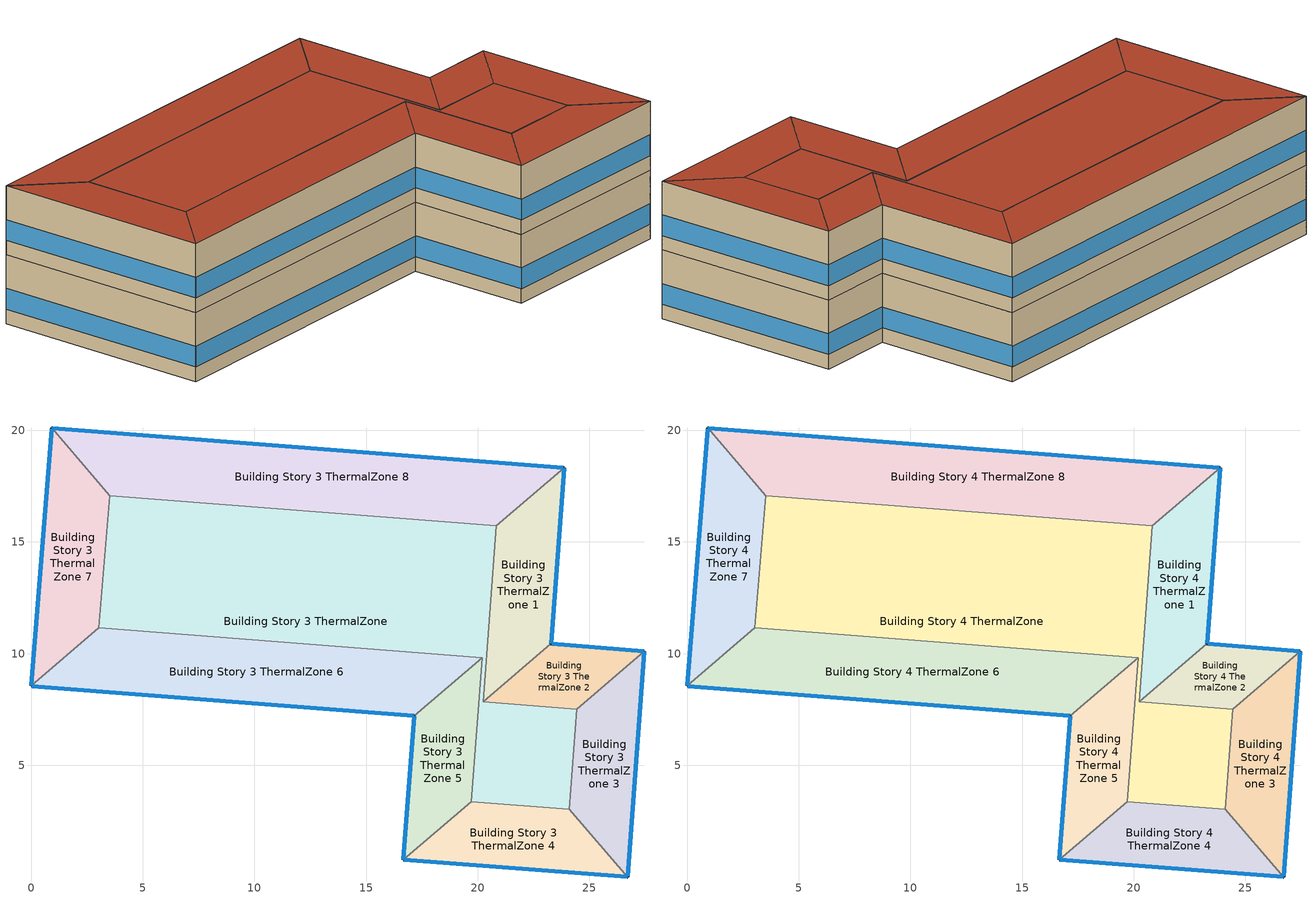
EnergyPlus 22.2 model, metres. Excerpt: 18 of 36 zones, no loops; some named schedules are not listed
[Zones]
Building Story 3 ThermalZone
 floor adiabatic (Typical Interior Floor): 20.83,15.72 20.24,7.84 24.43,7.5 24.1,3.03 19.7,3.38 20.2,9.82 3.04,11.15 3.52,17.06 z7.2
 wall adiabatic (Typical Interior Wall): 20.24,7.84 20.83,15.72 3.52,17.06 3.04,11.15 20.2,9.82 19.7,3.38 24.1,3.03 24.43,7.5 20.24,7.84 z7.2:10.8
 ceiling adiabatic (Typical Interior Ceiling): 3.52,17.06 3.04,11.15 20.2,9.82 19.7,3.38 24.1,3.03 24.43,7.5 20.24,7.84 20.83,15.72 z10.8
Building Story 3 ThermalZone 1
 floor adiabatic (Typical Interior Floor): 23.86,18.32 23.28,10.44 20.24,7.84 20.83,15.72 z7.2
 wall outside (Typical Insulated Steel Framed Exterior Wall R-12.99): 23.28,10.44 23.86,18.32 z7.2:10.8
 wall adiabatic (Typical Interior Wall): 23.86,18.32 20.83,15.72 20.24,7.84 23.28,10.44 z7.2:10.8
 window (U 0.55 SHGC 0.25): 23.28,10.47 23.86,18.3 z7.96:9.05
 ceiling adiabatic (Typical Interior Ceiling): 20.83,15.72 20.24,7.84 23.28,10.44 23.86,18.32 z10.8
Building Story 3 ThermalZone 2
 floor adiabatic (Typical Interior Floor): 23.28,10.44 27.46,10.11 24.43,7.5 20.24,7.84 z7.2
 wall outside (Typical Insulated Steel Framed Exterior Wall R-12.99): 27.46,10.11 23.28,10.44 z7.2:10.8
 wall adiabatic (Typical Interior Wall): 23.28,10.44 20.24,7.84 24.43,7.5 27.46,10.11 z7.2:10.8
 window (U 0.55 SHGC 0.25): 27.44,10.11 23.3,10.44 z7.96:9.06
 ceiling adiabatic (Typical Interior Ceiling): 20.24,7.84 24.43,7.5 27.46,10.11 23.28,10.44 z10.8
Building Story 3 ThermalZone 3
 floor adiabatic (Typical Interior Floor): 27.46,10.11 26.71,0 24.1,3.03 24.43,7.5 z7.2
 wall outside (Typical Insulated Steel Framed Exterior Wall R-12.99): 26.71,0 27.46,10.11 z7.2:10.8
 wall adiabatic (Typical Interior Wall): 27.46,10.11 24.43,7.5 24.1,3.03 26.71,0 z7.2:10.8
 window (U 0.55 SHGC 0.25): 26.71,0.03 27.46,10.08 z7.96:9.05
 ceiling adiabatic (Typical Interior Ceiling): 24.43,7.5 24.1,3.03 26.71,0 27.46,10.11 z10.8
Building Story 3 ThermalZone 4
 floor adiabatic (Typical Interior Floor): 26.71,0 16.66,0.78 19.7,3.38 24.1,3.03 z7.2
 wall outside (Typical Insulated Steel Framed Exterior Wall R-12.99): 16.66,0.78 26.71,0 z7.2:10.8
 wall adiabatic (Typical Interior Wall): 26.71,0 24.1,3.03 19.7,3.38 16.66,0.78 z7.2:10.8
 window (U 0.55 SHGC 0.25): 16.69,0.78 26.69,0 z7.96:9.05
 ceiling adiabatic (Typical Interior Ceiling): 24.1,3.03 19.7,3.38 16.66,0.78 26.71,0 z10.8
Building Story 3 ThermalZone 5
 floor adiabatic (Typical Interior Floor): 16.66,0.78 17.17,7.22 20.2,9.82 19.7,3.38 z7.2
 wall outside (Typical Insulated Steel Framed Exterior Wall R-12.99): 17.17,7.22 16.66,0.78 z7.2:10.8
 wall adiabatic (Typical Interior Wall): 16.66,0.78 19.7,3.38 20.2,9.82 17.17,7.22 z7.2:10.8
 window (U 0.55 SHGC 0.25): 17.16,7.19 16.66,0.8 z7.96:9.05
 ceiling adiabatic (Typical Interior Ceiling): 19.7,3.38 20.2,9.82 17.17,7.22 16.66,0.78 z10.8
Building Story 3 ThermalZone 6
 floor adiabatic (Typical Interior Ceiling): 17.17,7.22 0,8.55 3.04,11.15 20.2,9.82 z7.2
 wall outside (Typical Insulated Steel Framed Exterior Wall R-12.99): 0,8.55 17.17,7.22 z7.2:10.8
 wall adiabatic (Typical Interior Wall): 17.17,7.22 20.2,9.82 3.04,11.15 0,8.55 z7.2:10.8
 window (U 0.55 SHGC 0.25): 0.03,8.55 17.14,7.22 z7.96:9.05
 ceiling adiabatic (Typical Interior Ceiling): 20.2,9.82 3.04,11.15 0,8.55 17.17,7.22 z10.8
Building Story 3 ThermalZone 7
 floor adiabatic (Typical Interior Ceiling): 0,8.55 0.92,20.1 3.52,17.06 3.04,11.15 z7.2
 wall outside (Typical Insulated Steel Framed Exterior Wall R-12.99): 0.92,20.1 0,8.55 z7.2:10.8
 wall adiabatic (Typical Interior Wall): 0,8.55 3.04,11.15 3.52,17.06 0.92,20.1 z7.2:10.8
 window (U 0.55 SHGC 0.25): 0.92,20.08 0,8.58 z7.96:9.05
 ceiling adiabatic (Typical Interior Ceiling): 3.04,11.15 3.52,17.06 0.92,20.1 0,8.55 z10.8
Building Story 3 ThermalZone 8
 floor adiabatic (Typical Interior Ceiling): 0.92,20.1 23.86,18.32 20.83,15.72 3.52,17.06 z7.2
 wall outside (Typical Insulated Steel Framed Exterior Wall R-12.99): 23.86,18.32 0.92,20.1 z7.2:10.8
 wall adiabatic (Typical Interior Wall): 0.92,20.1 3.52,17.06 20.83,15.72 23.86,18.32 z7.2:10.8
 window (U 0.55 SHGC 0.25): 23.84,18.33 0.95,20.1 z7.96:9.04
 ceiling adiabatic (Typical Interior Ceiling): 3.52,17.06 20.83,15.72 23.86,18.32 0.92,20.1 z10.8
Building Story 4 ThermalZone
 floor adiabatic (Typical Interior Ceiling): 20.83,15.72 20.24,7.84 24.43,7.5 24.1,3.03 19.7,3.38 20.2,9.82 3.04,11.15 3.52,17.06 z10.8
 wall adiabatic (Typical Interior Wall): 20.24,7.84 20.83,15.72 3.52,17.06 3.04,11.15 20.2,9.82 19.7,3.38 24.1,3.03 24.43,7.5 20.24,7.84 z10.8:14.4
 roof outside (Typical IEAD Roof - Highly Reflective R-25.64): 3.52,17.06 3.04,11.15 20.2,9.82 19.7,3.38 24.1,3.03 24.43,7.5 20.24,7.84 20.83,15.72 z14.4
Building Story 4 ThermalZone 1
 floor adiabatic (Typical Interior Ceiling): 23.86,18.32 23.28,10.44 20.24,7.84 20.83,15.72 z10.8
 wall outside (Typical Insulated Steel Framed Exterior Wall R-12.99): 23.28,10.44 23.86,18.32 z10.8:14.4
 wall adiabatic (Typical Interior Wall): 23.86,18.32 20.83,15.72 20.24,7.84 23.28,10.44 z10.8:14.4
 window (U 0.55 SHGC 0.25): 23.28,10.47 23.86,18.3 z11.56:12.65
 roof outside (Typical IEAD Roof - Highly Reflective R-25.64): 20.83,15.72 20.24,7.84 23.28,10.44 23.86,18.32 z14.4
Building Story 4 ThermalZone 2
 floor adiabatic (Typical Interior Ceiling): 23.28,10.44 27.46,10.11 24.43,7.5 20.24,7.84 z10.8
 wall outside (Typical Insulated Steel Framed Exterior Wall R-12.99): 27.46,10.11 23.28,10.44 z10.8:14.4
 wall adiabatic (Typical Interior Wall): 23.28,10.44 20.24,7.84 24.43,7.5 27.46,10.11 z10.8:14.4
 window (U 0.55 SHGC 0.25): 27.44,10.11 23.3,10.44 z11.56:12.66
 roof outside (Typical IEAD Roof - Highly Reflective R-25.64): 20.24,7.84 24.43,7.5 27.46,10.11 23.28,10.44 z14.4
Building Story 4 ThermalZone 3
 floor adiabatic (Typical Interior Ceiling): 27.46,10.11 26.71,0 24.1,3.03 24.43,7.5 z10.8
 wall outside (Typical Insulated Steel Framed Exterior Wall R-12.99): 26.71,0 27.46,10.11 z10.8:14.4
 wall adiabatic (Typical Interior Wall): 27.46,10.11 24.43,7.5 24.1,3.03 26.71,0 z10.8:14.4
 window (U 0.55 SHGC 0.25): 26.71,0.03 27.46,10.08 z11.56:12.65
 roof outside (Typical IEAD Roof - Highly Reflective R-25.64): 24.43,7.5 24.1,3.03 26.71,0 27.46,10.11 z14.4
Building Story 4 ThermalZone 4
 floor adiabatic (Typical Interior Ceiling): 26.71,0 16.66,0.78 19.7,3.38 24.1,3.03 z10.8
 wall outside (Typical Insulated Steel Framed Exterior Wall R-12.99): 16.66,0.78 26.71,0 z10.8:14.4
 wall adiabatic (Typical Interior Wall): 26.71,0 24.1,3.03 19.7,3.38 16.66,0.78 z10.8:14.4
 window (U 0.55 SHGC 0.25): 16.69,0.78 26.69,0 z11.56:12.65
 roof outside (Typical IEAD Roof - Highly Reflective R-25.64): 24.1,3.03 19.7,3.38 16.66,0.78 26.71,0 z14.4
Building Story 4 ThermalZone 5
 floor adiabatic (Typical Interior Ceiling): 16.66,0.78 17.17,7.22 20.2,9.82 19.7,3.38 z10.8
 wall outside (Typical Insulated Steel Framed Exterior Wall R-12.99): 17.17,7.22 16.66,0.78 z10.8:14.4
 wall adiabatic (Typical Interior Wall): 16.66,0.78 19.7,3.38 20.2,9.82 17.17,7.22 z10.8:14.4
 window (U 0.55 SHGC 0.25): 17.16,7.19 16.66,0.8 z11.56:12.65
 roof outside (Typical IEAD Roof - Highly Reflective R-25.64): 19.7,3.38 20.2,9.82 17.17,7.22 16.66,0.78 z14.4
Building Story 4 ThermalZone 6
 floor adiabatic (Typical Interior Ceiling): 17.17,7.22 0,8.55 3.04,11.15 20.2,9.82 z10.8
 wall outside (Typical Insulated Steel Framed Exterior Wall R-12.99): 0,8.55 17.17,7.22 z10.8:14.4
 wall adiabatic (Typical Interior Wall): 17.17,7.22 20.2,9.82 3.04,11.15 0,8.55 z10.8:14.4
 window (U 0.55 SHGC 0.25): 0.03,8.55 17.14,7.22 z11.56:12.65
 roof outside (Typical IEAD Roof - Highly Reflective R-25.64): 20.2,9.82 3.04,11.15 0,8.55 17.17,7.22 z14.4
Building Story 4 ThermalZone 7
 floor adiabatic (Typical Interior Ceiling): 0,8.55 0.92,20.1 3.52,17.06 3.04,11.15 z10.8
 wall outside (Typical Insulated Steel Framed Exterior Wall R-12.99): 0.92,20.1 0,8.55 z10.8:14.4
 wall adiabatic (Typical Interior Wall): 0,8.55 3.04,11.15 3.52,17.06 0.92,20.1 z10.8:14.4
 window (U 0.55 SHGC 0.25): 0.92,20.08 0,8.58 z11.56:12.65
 roof outside (Typical IEAD Roof - Highly Reflective R-25.64): 3.04,11.15 3.52,17.06 0.92,20.1 0,8.55 z14.4
Building Story 4 ThermalZone 8
 floor adiabatic (Typical Interior Ceiling): 0.92,20.1 23.86,18.32 20.83,15.72 3.52,17.06 z10.8
 wall outside (Typical Insulated Steel Framed Exterior Wall R-12.99): 23.86,18.32 0.92,20.1 z10.8:14.4
 wall adiabatic (Typical Interior Wall): 0.92,20.1 3.52,17.06 20.83,15.72 23.86,18.32 z10.8:14.4
 window (U 0.55 SHGC 0.25): 23.84,18.33 0.95,20.1 z11.56:12.64
 roof outside (Typical IEAD Roof - Highly Reflective R-25.64): 3.52,17.06 20.83,15.72 23.86,18.32 0.92,20.1 z14.4
[Building]
bld_14: Terrain=City
[Site:Location]
Jack Northrop Fld H_CA_USA: Latitude {deg}=41.3151; Longitude {deg}=-105.58; Time Zone {hr}=-8; Elevation {m}=21
[Site:GroundTemperature:FCfactorMethod]
January Ground Temperature {C}=18.8; February Ground Temperature {C}=14.3; March Ground Temperature {C}=13.6; April Ground Temperature {C}=13.2; May Ground Temperature {C}=13.3; June Ground Temperature {C}=12.6; July Ground Temperature {C}=15.3; August Ground Temperature {C}=15.6; September Ground Temperature {C}=17.7; October Ground Temperature {C}=19.4; November Ground Temperature {C}=19.7; December Ground Temperature {C}=18.5
[Site:WaterMainsTemperature]
Calculation Method=Correlation; Annual Average Outdoor Air Temperature {C}=8.96667; Maximum Difference In Monthly Average Outdoor Air Temperatures {deltaC}=26.2
[SizingPeriod:DesignDay] Day of Month=21; Dry-Bulb Temperature Range Modifier Type=DefaultMultipliers; Humidity Condition Type=Wetbulb; Barometric Pressure {Pa}=98769; Rain Indicator=No; Snow Indicator=No; Daylight Saving Time Indicator=No; Begin Environment Reset Mode=FullResetAtBeginEnvironment
Name | Month | Day Type | Maximum Dry-Bulb Temperature {C} | Daily Dry-Bulb Temperature Range {deltaC} | Wetbulb or DewPoint at Maximum Dry-Bulb {C} | Wind Speed {m/s} | Wind Direction {deg} | Solar Model Indicator | ASHRAE Clear Sky Optical Depth for Beam Irradiance (taub) | ASHRAE Clear Sky Optical Depth for Diffuse Irradiance (taud) | Sky Clearness
Buffalo Niagara Intl Ap Ann Clg .4% Condns DB=>MWB 1 | 7 | SummerDesignDay | 30.3 | 9.3 | 21.8 | 5.7 | 240 | ASHRAETau | 0.462 | 2.001
Buffalo Niagara Intl Ap Ann Clg .4% Condns WB=>MDB 1 | 7 | SummerDesignDay | 27.8 | 9.3 | 23.8 | 5.7 | 240 | ASHRAETau | 0.462 | 2.001
Buffalo Niagara Intl Ap Ann Htg 99.6% Condns DB 1 | 1 | WinterDesignDay | -16.3 | 0 | -16.3 | 5.1 | 270 | ASHRAEClearSky |  |  | 0
[Material]
Name | Roughness | Thickness {m} | Conductivity {W/m-K} | Density {kg/m3} | Specific Heat {J/kg-K} | Thermal Absorptance | Solar Absorptance | Visible Absorptance
100mm Normalweight concrete floor | MediumRough | 0.1016 | 2.31045 | 2322 | 832.557 | 0.9 | 0.7 | 0.7
25mm Stucco | Smooth | 0.0254 | 0.72 | 1856 | 840 | 0.9 | 0.7 | 0.7
5/8 in. Gypsum Board | MediumSmooth | 0.0159 | 0.16 | 800 | 1090 | 0.9 | 0.7 | 0.7
G01 13mm gypsum board | Smooth | 0.0127 | 0.160031 | 800.001 | 1090.73 | 0.9 | 0.7 | 0.5
Metal Roof Surface | Smooth | 0.0008 | 45.28 | 7824 | 500 | 0.9 | 0.7 | 0.7
Roof Membrane - Highly Reflective | VeryRough | 0.0095 | 0.16 | 1121.29 | 1460 | 0.75 | 0.45 | 0.7
Std Wood 6inch 1; Std Wood 6inch 2 | MediumSmooth | 0.15 | 0.12 | 540 | 1210 | 0.9 | 0.7 | 0.7
[Material:NoMass] Roughness=Smooth; Thermal Absorptance=0.9; Solar Absorptance=0.7
Name | Thermal Resistance {m2-K/W} | Visible Absorptance
CP02 CARPET PAD | 0.21648 | 0.8
Typical Insulation R-10.81 | 1.90342 | 0.7
Typical Insulation R-24.52 | 4.31889 | 0.7
[WindowMaterial:Gas]
Gap_1_W_0_0032: Gas Type=Air; Thickness {m}=0.0032
[WindowMaterial:Glazing] Optical Data Type=SpectralAverage; Infrared Transmittance at Normal Incidence=0; Back Side Infrared Hemispherical Emissivity=0.84; Conductivity {W/m-K}=1; Dirt Correction Factor for Solar and Visible Transmittance=1; Solar Diffusing=No
Name | Thickness {m} | Solar Transmittance at Normal Incidence | Front Side Solar Reflectance at Normal Incidence | Back Side Solar Reflectance at Normal Incidence | Visible Transmittance at Normal Incidence | Front Side Visible Reflectance at Normal Incidence | Back Side Visible Reflectance at Normal Incidence | Front Side Infrared Hemispherical Emissivity
Glass_2022F_LayerAvg | 0.0039 | 0.355897 | 0.394095 | 0.265645 | 0.677694 | 0.042734 | 0.05547 | 0.046
Glass_2175_LayerAvg | 0.0086 | 0.167758 | 0.217606 | 0.437978 | 0.416044 | 0.078729 | 0.10654 | 0.84
[Construction]
InteriorFurnishings 1: Std Wood 6inch 1
InteriorFurnishings 2: Std Wood 6inch 2
Typical IEAD Roof - Highly Reflective R-25.64: Roof Membrane - Highly Reflective, Typical Insulation R-24.52, Metal Roof Surface
Typical Insulated Steel Framed Exterior Wall R-12.99: 25mm Stucco, 5/8 in. Gypsum Board, Typical Insulation R-10.81, 5/8 in. Gypsum Board
Typical Interior Ceiling: CP02 CARPET PAD, 100mm Normalweight concrete floor
Typical Interior Floor: 100mm Normalweight concrete floor, CP02 CARPET PAD
Typical Interior Wall: G01 13mm gypsum board, G01 13mm gypsum board
U 0.55 SHGC 0.25: Glass_2175_LayerAvg, Gap_1_W_0_0032, Glass_2022F_LayerAvg
[Zone] Multiplier=1; Part of Total Floor Area=Yes
Building Story 3 ThermalZone; Building Story 3 ThermalZone 1; Building Story 3 ThermalZone 2; Building Story 3 ThermalZone 3; Building Story 3 ThermalZone 4; Building Story 3 ThermalZone 5; Building Story 3 ThermalZone 6; Building Story 3 ThermalZone 7; Building Story 3 ThermalZone 8; Building Story 4 ThermalZone; Building Story 4 ThermalZone 1; Building Story 4 ThermalZone 2; Building Story 4 ThermalZone 3; Building Story 4 ThermalZone 4; Building Story 4 ThermalZone 5; Building Story 4 ThermalZone 6; Building Story 4 ThermalZone 7; Building Story 4 ThermalZone 8
[Space]
Name | Zone | Space Type
Building Story 3 Space | Building Story 3 ThermalZone | Story Mid2 Blended Space Type
Building Story 3 Space 1 | Building Story 3 ThermalZone 1 | Story Mid2 Blended Space Type
Building Story 3 Space 2 | Building Story 3 ThermalZone 2 | Story Mid2 Blended Space Type
Building Story 3 Space 3 | Building Story 3 ThermalZone 3 | Story Mid2 Blended Space Type
Building Story 3 Space 4 | Building Story 3 ThermalZone 4 | Story Mid2 Blended Space Type
Building Story 3 Space 5 | Building Story 3 ThermalZone 5 | Story Mid2 Blended Space Type
Building Story 3 Space 6 | Building Story 3 ThermalZone 6 | Story Mid2 Blended Space Type
Building Story 3 Space 7 | Building Story 3 ThermalZone 7 | Story Mid2 Blended Space Type
Building Story 3 Space 8 | Building Story 3 ThermalZone 8 | Story Mid2 Blended Space Type
Building Story 4 Space | Building Story 4 ThermalZone | Story Top Blended Space Type
Building Story 4 Space 1 | Building Story 4 ThermalZone 1 | Story Top Blended Space Type
Building Story 4 Space 2 | Building Story 4 ThermalZone 2 | Story Top Blended Space Type
Building Story 4 Space 3 | Building Story 4 ThermalZone 3 | Story Top Blended Space Type
Building Story 4 Space 4 | Building Story 4 ThermalZone 4 | Story Top Blended Space Type
Building Story 4 Space 5 | Building Story 4 ThermalZone 5 | Story Top Blended Space Type
Building Story 4 Space 6 | Building Story 4 ThermalZone 6 | Story Top Blended Space Type
Building Story 4 Space 7 | Building Story 4 ThermalZone 7 | Story Top Blended Space Type
Building Story 4 Space 8 | Building Story 4 ThermalZone 8 | Story Top Blended Space Type
[SpaceList]
Story Mid2 Blended Space Type: Building Story 3 Space 8, Building Story 3 Space 6, Building Story 3 Space 7, Building Story 3 Space 5, Building Story 3 Space 3, Building Story 3 Space 4, Building Story 3 Space, Building Story 3 Space 2, Building Story 3 Space 1
Story Top Blended Space Type: Building Story 4 Space, Building Story 4 Space 7, Building Story 4 Space 1, Building Story 4 Space 2, Building Story 4 Space 3, Building Story 4 Space 5, Building Story 4 Space 4, Building Story 4 Space 8, Building Story 4 Space 6
[InternalMass]
Name | Construction | Zone or ZoneList | Space or SpaceList | Surface Area {m2}
Building Story 3 Space 8 Office WholeBuilding - Lg Office A  - Story Mid2 Mass; Building Story 3 Space 8 Office WholeBuilding - Lg Office C  - Story Mid2 Mass | InteriorFurnishings 1 | Building Story 3 ThermalZone 8 | Building Story 3 Space 8 | 12.2849
Building Story 3 Space 6 Office WholeBuilding - Lg Office A  - Story Mid2 Mass; Building Story 3 Space 6 Office WholeBuilding - Lg Office C  - Story Mid2 Mass | InteriorFurnishings 1 | Building Story 3 ThermalZone 6 | Building Story 3 Space 6 | 10.4556
Building Story 3 Space 7 Office WholeBuilding - Lg Office A  - Story Mid2 Mass; Building Story 3 Space 7 Office WholeBuilding - Lg Office C  - Story Mid2 Mass | InteriorFurnishings 1 | Building Story 3 ThermalZone 7 | Building Story 3 Space 7 | 5.32321
Building Story 3 Space 5 Office WholeBuilding - Lg Office A  - Story Mid2 Mass; Building Story 3 Space 5 Office WholeBuilding - Lg Office C  - Story Mid2 Mass | InteriorFurnishings 1 | Building Story 3 ThermalZone 5 | Building Story 3 Space 5 | 3.92545
Building Story 3 Space 3 Office WholeBuilding - Lg Office A  - Story Mid2 Mass; Building Story 3 Space 3 Office WholeBuilding - Lg Office C  - Story Mid2 Mass | InteriorFurnishings 1 | Building Story 3 ThermalZone 3 | Building Story 3 Space 3 | 4.44358
Building Story 3 Space 4 Office WholeBuilding - Lg Office A  - Story Mid2 Mass; Building Story 3 Space 4 Office WholeBuilding - Lg Office C  - Story Mid2 Mass | InteriorFurnishings 1 | Building Story 3 ThermalZone 4 | Building Story 3 Space 4 | 4.40065
Building Story 3 Space Office WholeBuilding - Lg Office A  - Story Mid2 Mass; Building Story 3 Space Office WholeBuilding - Lg Office C  - Story Mid2 Mass | InteriorFurnishings 1 | Building Story 3 ThermalZone | Building Story 3 Space | 26.4672
Building Story 3 Space 2 Office WholeBuilding - Lg Office A  - Story Mid2 Mass; Building Story 3 Space 2 Office WholeBuilding - Lg Office C  - Story Mid2 Mass | InteriorFurnishings 1 | Building Story 3 ThermalZone 2 | Building Story 3 Space 2 | 2.55875
Building Story 3 Space 1 Office WholeBuilding - Lg Office A  - Story Mid2 Mass; Building Story 3 Space 1 Office WholeBuilding - Lg Office C  - Story Mid2 Mass | InteriorFurnishings 1 | Building Story 3 ThermalZone 1 | Building Story 3 Space 1 | 4.81358
Building Story 3 Space 8 Office WholeBuilding - Lg Office A end_a - Story Mid2 Mass; Building Story 3 Space 8 Office WholeBuilding - Lg Office C end_a - Story Mid2 Mass | InteriorFurnishings 1 | Building Story 3 ThermalZone 8 | Building Story 3 Space 8 | 6.87784
Building Story 3 Space 6 Office WholeBuilding - Lg Office A end_a - Story Mid2 Mass; Building Story 3 Space 6 Office WholeBuilding - Lg Office C end_a - Story Mid2 Mass | InteriorFurnishings 1 | Building Story 3 ThermalZone 6 | Building Story 3 Space 6 | 5.85365
Building Story 3 Space 7 Office WholeBuilding - Lg Office A end_a - Story Mid2 Mass; Building Story 3 Space 7 Office WholeBuilding - Lg Office C end_a - Story Mid2 Mass | InteriorFurnishings 1 | Building Story 3 ThermalZone 7 | Building Story 3 Space 7 | 2.98026
Building Story 3 Space 5 Office WholeBuilding - Lg Office A end_a - Story Mid2 Mass; Building Story 3 Space 5 Office WholeBuilding - Lg Office C end_a - Story Mid2 Mass | InteriorFurnishings 1 | Building Story 3 ThermalZone 5 | Building Story 3 Space 5 | 2.19771
Building Story 3 Space 3 Office WholeBuilding - Lg Office A end_a - Story Mid2 Mass; Building Story 3 Space 3 Office WholeBuilding - Lg Office C end_a - Story Mid2 Mass | InteriorFurnishings 1 | Building Story 3 ThermalZone 3 | Building Story 3 Space 3 | 2.48778
Building Story 3 Space 4 Office WholeBuilding - Lg Office A end_a - Story Mid2 Mass; Building Story 3 Space 4 Office WholeBuilding - Lg Office C end_a - Story Mid2 Mass | InteriorFurnishings 1 | Building Story 3 ThermalZone 4 | Building Story 3 Space 4 | 2.46375
Building Story 3 Space Office WholeBuilding - Lg Office A end_a - Story Mid2 Mass; Building Story 3 Space Office WholeBuilding - Lg Office C end_a - Story Mid2 Mass | InteriorFurnishings 1 | Building Story 3 ThermalZone | Building Story 3 Space | 14.8179
Building Story 3 Space 2 Office WholeBuilding - Lg Office A end_a - Story Mid2 Mass; Building Story 3 Space 2 Office WholeBuilding - Lg Office C end_a - Story Mid2 Mass | InteriorFurnishings 1 | Building Story 3 ThermalZone 2 | Building Story 3 Space 2 | 1.43254
Building Story 3 Space 1 Office WholeBuilding - Lg Office A end_a - Story Mid2 Mass; Building Story 3 Space 1 Office WholeBuilding - Lg Office C end_a - Story Mid2 Mass | InteriorFurnishings 1 | Building Story 3 ThermalZone 1 | Building Story 3 Space 1 | 2.69493
Building Story 3 Space 8 Office WholeBuilding - Lg Office B  - Story Mid2 Mass | InteriorFurnishings 1 | Building Story 3 ThermalZone 8 | Building Story 3 Space 8 | 16.3294
Building Story 3 Space 6 Office WholeBuilding - Lg Office B  - Story Mid2 Mass | InteriorFurnishings 1 | Building Story 3 ThermalZone 6 | Building Story 3 Space 6 | 13.8978
Building Story 3 Space 7 Office WholeBuilding - Lg Office B  - Story Mid2 Mass | InteriorFurnishings 1 | Building Story 3 ThermalZone 7 | Building Story 3 Space 7 | 7.07573
Building Story 3 Space 5 Office WholeBuilding - Lg Office B  - Story Mid2 Mass | InteriorFurnishings 1 | Building Story 3 ThermalZone 5 | Building Story 3 Space 5 | 5.2178
Building Story 3 Space 3 Office WholeBuilding - Lg Office B  - Story Mid2 Mass | InteriorFurnishings 1 | Building Story 3 ThermalZone 3 | Building Story 3 Space 3 | 5.90651
Building Story 3 Space 4 Office WholeBuilding - Lg Office B  - Story Mid2 Mass | InteriorFurnishings 1 | Building Story 3 ThermalZone 4 | Building Story 3 Space 4 | 5.84944
Building Story 3 Space Office WholeBuilding - Lg Office B  - Story Mid2 Mass | InteriorFurnishings 1 | Building Story 3 ThermalZone | Building Story 3 Space | 35.1808
Building Story 3 Space 2 Office WholeBuilding - Lg Office B  - Story Mid2 Mass | InteriorFurnishings 1 | Building Story 3 ThermalZone 2 | Building Story 3 Space 2 | 3.40115
Building Story 3 Space 1 Office WholeBuilding - Lg Office B  - Story Mid2 Mass | InteriorFurnishings 1 | Building Story 3 ThermalZone 1 | Building Story 3 Space 1 | 6.39832
Building Story 3 Space 8 Office WholeBuilding - Lg Office B end_a - Story Mid2 Mass | InteriorFurnishings 1 | Building Story 3 ThermalZone 8 | Building Story 3 Space 8 | 9.14218
Building Story 3 Space 6 Office WholeBuilding - Lg Office B end_a - Story Mid2 Mass | InteriorFurnishings 1 | Building Story 3 ThermalZone 6 | Building Story 3 Space 6 | 7.78081
Building Story 3 Space 7 Office WholeBuilding - Lg Office B end_a - Story Mid2 Mass | InteriorFurnishings 1 | Building Story 3 ThermalZone 7 | Building Story 3 Space 7 | 3.96142
Building Story 3 Space 5 Office WholeBuilding - Lg Office B end_a - Story Mid2 Mass | InteriorFurnishings 1 | Building Story 3 ThermalZone 5 | Building Story 3 Space 5 | 2.92124
Building Story 3 Space 3 Office WholeBuilding - Lg Office B end_a - Story Mid2 Mass | InteriorFurnishings 1 | Building Story 3 ThermalZone 3 | Building Story 3 Space 3 | 3.30682
Building Story 3 Space 4 Office WholeBuilding - Lg Office B end_a - Story Mid2 Mass | InteriorFurnishings 1 | Building Story 3 ThermalZone 4 | Building Story 3 Space 4 | 3.27487
Building Story 3 Space Office WholeBuilding - Lg Office B end_a - Story Mid2 Mass | InteriorFurnishings 1 | Building Story 3 ThermalZone | Building Story 3 Space | 19.6963
Building Story 3 Space 2 Office WholeBuilding - Lg Office B end_a - Story Mid2 Mass | InteriorFurnishings 1 | Building Story 3 ThermalZone 2 | Building Story 3 Space 2 | 1.90417
Building Story 3 Space 1 Office WholeBuilding - Lg Office B end_a - Story Mid2 Mass | InteriorFurnishings 1 | Building Story 3 ThermalZone 1 | Building Story 3 Space 1 | 3.58217
Building Story 3 Space 8 SecondarySchool Classroom A  - Story Mid2 Mass; Building Story 3 Space 8 SecondarySchool Classroom C  - Story Mid2 Mass | InteriorFurnishings 1 | Building Story 3 ThermalZone 8 | Building Story 3 Space 8 | 8.10928
Building Story 3 Space 6 SecondarySchool Classroom A  - Story Mid2 Mass; Building Story 3 Space 6 SecondarySchool Classroom C  - Story Mid2 Mass | InteriorFurnishings 1 | Building Story 3 ThermalZone 6 | Building Story 3 Space 6 | 6.90172
Building Story 3 Space 7 SecondarySchool Classroom A  - Story Mid2 Mass; Building Story 3 Space 7 SecondarySchool Classroom C  - Story Mid2 Mass | InteriorFurnishings 1 | Building Story 3 ThermalZone 7 | Building Story 3 Space 7 | 3.51385
Building Story 3 Space 5 SecondarySchool Classroom A  - Story Mid2 Mass; Building Story 3 Space 5 SecondarySchool Classroom C  - Story Mid2 Mass | InteriorFurnishings 1 | Building Story 3 ThermalZone 5 | Building Story 3 Space 5 | 2.59119
Building Story 3 Space 3 SecondarySchool Classroom A  - Story Mid2 Mass; Building Story 3 Space 3 SecondarySchool Classroom C  - Story Mid2 Mass | InteriorFurnishings 1 | Building Story 3 ThermalZone 3 | Building Story 3 Space 3 | 2.93321
Building Story 3 Space 4 SecondarySchool Classroom A  - Story Mid2 Mass; Building Story 3 Space 4 SecondarySchool Classroom C  - Story Mid2 Mass | InteriorFurnishings 1 | Building Story 3 ThermalZone 4 | Building Story 3 Space 4 | 2.90487
Building Story 3 Space SecondarySchool Classroom A  - Story Mid2 Mass; Building Story 3 Space SecondarySchool Classroom C  - Story Mid2 Mass | InteriorFurnishings 1 | Building Story 3 ThermalZone | Building Story 3 Space | 17.471
Building Story 3 Space 2 SecondarySchool Classroom A  - Story Mid2 Mass; Building Story 3 Space 2 SecondarySchool Classroom C  - Story Mid2 Mass | InteriorFurnishings 1 | Building Story 3 ThermalZone 2 | Building Story 3 Space 2 | 1.68903
Building Story 3 Space 1 SecondarySchool Classroom A  - Story Mid2 Mass; Building Story 3 Space 1 SecondarySchool Classroom C  - Story Mid2 Mass | InteriorFurnishings 1 | Building Story 3 ThermalZone 1 | Building Story 3 Space 1 | 3.17745
Building Story 3 Space 8 SecondarySchool Classroom A end_b - Story Mid2 Mass; Building Story 3 Space 8 SecondarySchool Classroom C end_b - Story Mid2 Mass | InteriorFurnishings 1 | Building Story 3 ThermalZone 8 | Building Story 3 Space 8 | 6.7148
Building Story 3 Space 6 SecondarySchool Classroom A end_b - Story Mid2 Mass; Building Story 3 Space 6 SecondarySchool Classroom C end_b - Story Mid2 Mass | InteriorFurnishings 1 | Building Story 3 ThermalZone 6 | Building Story 3 Space 6 | 5.71488
Building Story 3 Space 7 SecondarySchool Classroom A end_b - Story Mid2 Mass; Building Story 3 Space 7 SecondarySchool Classroom C end_b - Story Mid2 Mass | InteriorFurnishings 1 | Building Story 3 ThermalZone 7 | Building Story 3 Space 7 | 2.9096
Building Story 3 Space 5 SecondarySchool Classroom A end_b - Story Mid2 Mass; Building Story 3 Space 5 SecondarySchool Classroom C end_b - Story Mid2 Mass | InteriorFurnishings 1 | Building Story 3 ThermalZone 5 | Building Story 3 Space 5 | 2.14561
Building Story 3 Space 3 SecondarySchool Classroom A end_b - Story Mid2 Mass; Building Story 3 Space 3 SecondarySchool Classroom C end_b - Story Mid2 Mass | InteriorFurnishings 1 | Building Story 3 ThermalZone 3 | Building Story 3 Space 3 | 2.42881
Building Story 3 Space 4 SecondarySchool Classroom A end_b - Story Mid2 Mass; Building Story 3 Space 4 SecondarySchool Classroom C end_b - Story Mid2 Mass | InteriorFurnishings 1 | Building Story 3 ThermalZone 4 | Building Story 3 Space 4 | 2.40534
Building Story 3 Space SecondarySchool Classroom A end_b - Story Mid2 Mass; Building Story 3 Space SecondarySchool Classroom C end_b - Story Mid2 Mass | InteriorFurnishings 1 | Building Story 3 ThermalZone | Building Story 3 Space | 14.4667
Building Story 3 Space 2 SecondarySchool Classroom A end_b - Story Mid2 Mass; Building Story 3 Space 2 SecondarySchool Classroom C end_b - Story Mid2 Mass | InteriorFurnishings 1 | Building Story 3 ThermalZone 2 | Building Story 3 Space 2 | 1.39858
Building Story 3 Space 1 SecondarySchool Classroom A end_b - Story Mid2 Mass; Building Story 3 Space 1 SecondarySchool Classroom C end_b - Story Mid2 Mass | InteriorFurnishings 1 | Building Story 3 ThermalZone 1 | Building Story 3 Space 1 | 2.63105
Building Story 3 Space 8 SecondarySchool Corridor B  - Story Mid2 Mass | InteriorFurnishings 1 | Building Story 3 ThermalZone 8 | Building Story 3 Space 8 | 11.4346
Building Story 3 Space 6 SecondarySchool Corridor B  - Story Mid2 Mass | InteriorFurnishings 1 | Building Story 3 ThermalZone 6 | Building Story 3 Space 6 | 9.73185
Building Story 3 Space 7 SecondarySchool Corridor B  - Story Mid2 Mass | InteriorFurnishings 1 | Building Story 3 ThermalZone 7 | Building Story 3 Space 7 | 4.95475
Building Story 3 Space 5 SecondarySchool Corridor B  - Story Mid2 Mass | InteriorFurnishings 1 | Building Story 3 ThermalZone 5 | Building Story 3 Space 5 | 3.65374
Building Story 3 Space 3 SecondarySchool Corridor B  - Story Mid2 Mass | InteriorFurnishings 1 | Building Story 3 ThermalZone 3 | Building Story 3 Space 3 | 4.13601
Building Story 3 Space 4 SecondarySchool Corridor B  - Story Mid2 Mass | InteriorFurnishings 1 | Building Story 3 ThermalZone 4 | Building Story 3 Space 4 | 4.09605
Building Story 3 Space SecondarySchool Corridor B  - Story Mid2 Mass | InteriorFurnishings 1 | Building Story 3 ThermalZone | Building Story 3 Space | 24.6352
Building Story 3 Space 2 SecondarySchool Corridor B  - Story Mid2 Mass | InteriorFurnishings 1 | Building Story 3 ThermalZone 2 | Building Story 3 Space 2 | 2.38164
Building Story 3 Space 1 SecondarySchool Corridor B  - Story Mid2 Mass | InteriorFurnishings 1 | Building Story 3 ThermalZone 1 | Building Story 3 Space 1 | 4.4804
Building Story 3 Space 8 SecondarySchool Corridor B end_b - Story Mid2 Mass | InteriorFurnishings 1 | Building Story 3 ThermalZone 8 | Building Story 3 Space 8 | 9.46828
Building Story 3 Space 6 SecondarySchool Corridor B end_b - Story Mid2 Mass | InteriorFurnishings 1 | Building Story 3 ThermalZone 6 | Building Story 3 Space 6 | 8.05834
Building Story 3 Space 7 SecondarySchool Corridor B end_b - Story Mid2 Mass | InteriorFurnishings 1 | Building Story 3 ThermalZone 7 | Building Story 3 Space 7 | 4.10272
Building Story 3 Space 5 SecondarySchool Corridor B end_b - Story Mid2 Mass | InteriorFurnishings 1 | Building Story 3 ThermalZone 5 | Building Story 3 Space 5 | 3.02544
Building Story 3 Space 3 SecondarySchool Corridor B end_b - Story Mid2 Mass | InteriorFurnishings 1 | Building Story 3 ThermalZone 3 | Building Story 3 Space 3 | 3.42477
Building Story 3 Space 4 SecondarySchool Corridor B end_b - Story Mid2 Mass | InteriorFurnishings 1 | Building Story 3 ThermalZone 4 | Building Story 3 Space 4 | 3.39168
Building Story 3 Space SecondarySchool Corridor B end_b - Story Mid2 Mass | InteriorFurnishings 1 | Building Story 3 ThermalZone | Building Story 3 Space | 20.3989
Building Story 3 Space 2 SecondarySchool Corridor B end_b - Story Mid2 Mass | InteriorFurnishings 1 | Building Story 3 ThermalZone 2 | Building Story 3 Space 2 | 1.97209
Building Story 3 Space 1 SecondarySchool Corridor B end_b - Story Mid2 Mass | InteriorFurnishings 1 | Building Story 3 ThermalZone 1 | Building Story 3 Space 1 | 3.70994
Building Story 3 Space Mass | InteriorFurnishings 2 | Building Story 3 ThermalZone | Building Story 3 Space | 246.357
Building Story 3 Space 1 Mass | InteriorFurnishings 2 | Building Story 3 ThermalZone 1 | Building Story 3 Space 1 | 44.8048
Building Story 3 Space 2 Mass | InteriorFurnishings 2 | Building Story 3 ThermalZone 2 | Building Story 3 Space 2 | 23.8169
Building Story 3 Space 3 Mass | InteriorFurnishings 2 | Building Story 3 ThermalZone 3 | Building Story 3 Space 3 | 41.3609
Building Story 3 Space 4 Mass | InteriorFurnishings 2 | Building Story 3 ThermalZone 4 | Building Story 3 Space 4 | 40.9613
Building Story 3 Space 5 Mass | InteriorFurnishings 2 | Building Story 3 ThermalZone 5 | Building Story 3 Space 5 | 36.5381
Building Story 3 Space 6 Mass | InteriorFurnishings 2 | Building Story 3 ThermalZone 6 | Building Story 3 Space 6 | 97.3204
Building Story 3 Space 7 Mass | InteriorFurnishings 2 | Building Story 3 ThermalZone 7 | Building Story 3 Space 7 | 49.5485
Building Story 3 Space 8 Mass | InteriorFurnishings 2 | Building Story 3 ThermalZone 8 | Building Story 3 Space 8 | 114.348
Building Story 4 Space Office WholeBuilding - Lg Office A  - Story Top Mass; Building Story 4 Space Office WholeBuilding - Lg Office C  - Story Top Mass | InteriorFurnishings 1 | Building Story 4 ThermalZone | Building Story 4 Space | 44.3625
Building Story 4 Space 7 Office WholeBuilding - Lg Office A  - Story Top Mass; Building Story 4 Space 7 Office WholeBuilding - Lg Office C  - Story Top Mass | InteriorFurnishings 1 | Building Story 4 ThermalZone 7 | Building Story 4 Space 7 | 8.92239
Building Story 4 Space 1 Office WholeBuilding - Lg Office A  - Story Top Mass; Building Story 4 Space 1 Office WholeBuilding - Lg Office C  - Story Top Mass | InteriorFurnishings 1 | Building Story 4 ThermalZone 1 | Building Story 4 Space 1 | 8.06818
Building Story 4 Space 2 Office WholeBuilding - Lg Office A  - Story Top Mass; Building Story 4 Space 2 Office WholeBuilding - Lg Office C  - Story Top Mass | InteriorFurnishings 1 | Building Story 4 ThermalZone 2 | Building Story 4 Space 2 | 4.28879
Building Story 4 Space 3 Office WholeBuilding - Lg Office A  - Story Top Mass; Building Story 4 Space 3 Office WholeBuilding - Lg Office C  - Story Top Mass | InteriorFurnishings 1 | Building Story 4 ThermalZone 3 | Building Story 4 Space 3 | 7.44801
Building Story 4 Space 5 Office WholeBuilding - Lg Office A  - Story Top Mass; Building Story 4 Space 5 Office WholeBuilding - Lg Office C  - Story Top Mass | InteriorFurnishings 1 | Building Story 4 ThermalZone 5 | Building Story 4 Space 5 | 6.57957
Building Story 4 Space 4 Office WholeBuilding - Lg Office A  - Story Top Mass; Building Story 4 Space 4 Office WholeBuilding - Lg Office C  - Story Top Mass | InteriorFurnishings 1 | Building Story 4 ThermalZone 4 | Building Story 4 Space 4 | 7.37606
Building Story 4 Space 8 Office WholeBuilding - Lg Office A  - Story Top Mass; Building Story 4 Space 8 Office WholeBuilding - Lg Office C  - Story Top Mass | InteriorFurnishings 1 | Building Story 4 ThermalZone 8 | Building Story 4 Space 8 | 20.5911
Building Story 4 Space 6 Office WholeBuilding - Lg Office A  - Story Top Mass; Building Story 4 Space 6 Office WholeBuilding - Lg Office C  - Story Top Mass | InteriorFurnishings 1 | Building Story 4 ThermalZone 6 | Building Story 4 Space 6 | 17.5249
Building Story 4 Space Office WholeBuilding - Lg Office A end_a - Story Top Mass; Building Story 4 Space Office WholeBuilding - Lg Office A end_b - Story Top Mass; Building Story 4 Space Office WholeBuilding - Lg Office C end_a - Story Top Mass; Building Story 4 Space Office WholeBuilding - Lg Office C end_b - Story Top Mass | InteriorFurnishings 1 | Building Story 4 ThermalZone | Building Story 4 Space | 14.8179
Building Story 4 Space 7 Office WholeBuilding - Lg Office A end_a - Story Top Mass; Building Story 4 Space 7 Office WholeBuilding - Lg Office A end_b - Story Top Mass; Building Story 4 Space 7 Office WholeBuilding - Lg Office C end_a - Story Top Mass; Building Story 4 Space 7 Office WholeBuilding - Lg Office C end_b - Story Top Mass | InteriorFurnishings 1 | Building Story 4 ThermalZone 7 | Building Story 4 Space 7 | 2.98026
Building Story 4 Space 1 Office WholeBuilding - Lg Office A end_a - Story Top Mass; Building Story 4 Space 1 Office WholeBuilding - Lg Office A end_b - Story Top Mass; Building Story 4 Space 1 Office WholeBuilding - Lg Office C end_a - Story Top Mass; Building Story 4 Space 1 Office WholeBuilding - Lg Office C end_b - Story Top Mass | InteriorFurnishings 1 | Building Story 4 ThermalZone 1 | Building Story 4 Space 1 | 2.69493
Building Story 4 Space 2 Office WholeBuilding - Lg Office A end_a - Story Top Mass; Building Story 4 Space 2 Office WholeBuilding - Lg Office A end_b - Story Top Mass; Building Story 4 Space 2 Office WholeBuilding - Lg Office C end_a - Story Top Mass; Building Story 4 Space 2 Office WholeBuilding - Lg Office C end_b - Story Top Mass | InteriorFurnishings 1 | Building Story 4 ThermalZone 2 | Building Story 4 Space 2 | 1.43254
Building Story 4 Space 3 Office WholeBuilding - Lg Office A end_a - Story Top Mass; Building Story 4 Space 3 Office WholeBuilding - Lg Office A end_b - Story Top Mass; Building Story 4 Space 3 Office WholeBuilding - Lg Office C end_a - Story Top Mass; Building Story 4 Space 3 Office WholeBuilding - Lg Office C end_b - Story Top Mass | InteriorFurnishings 1 | Building Story 4 ThermalZone 3 | Building Story 4 Space 3 | 2.48778
Building Story 4 Space 5 Office WholeBuilding - Lg Office A end_a - Story Top Mass; Building Story 4 Space 5 Office WholeBuilding - Lg Office A end_b - Story Top Mass; Building Story 4 Space 5 Office WholeBuilding - Lg Office C end_a - Story Top Mass; Building Story 4 Space 5 Office WholeBuilding - Lg Office C end_b - Story Top Mass | InteriorFurnishings 1 | Building Story 4 ThermalZone 5 | Building Story 4 Space 5 | 2.19771
Building Story 4 Space 4 Office WholeBuilding - Lg Office A end_a - Story Top Mass; Building Story 4 Space 4 Office WholeBuilding - Lg Office A end_b - Story Top Mass; Building Story 4 Space 4 Office WholeBuilding - Lg Office C end_a - Story Top Mass; Building Story 4 Space 4 Office WholeBuilding - Lg Office C end_b - Story Top Mass | InteriorFurnishings 1 | Building Story 4 ThermalZone 4 | Building Story 4 Space 4 | 2.46375
Building Story 4 Space 8 Office WholeBuilding - Lg Office A end_a - Story Top Mass; Building Story 4 Space 8 Office WholeBuilding - Lg Office A end_b - Story Top Mass; Building Story 4 Space 8 Office WholeBuilding - Lg Office C end_a - Story Top Mass; Building Story 4 Space 8 Office WholeBuilding - Lg Office C end_b - Story Top Mass | InteriorFurnishings 1 | Building Story 4 ThermalZone 8 | Building Story 4 Space 8 | 6.87784
Building Story 4 Space 6 Office WholeBuilding - Lg Office A end_a - Story Top Mass; Building Story 4 Space 6 Office WholeBuilding - Lg Office A end_b - Story Top Mass; Building Story 4 Space 6 Office WholeBuilding - Lg Office C end_a - Story Top Mass; Building Story 4 Space 6 Office WholeBuilding - Lg Office C end_b - Story Top Mass | InteriorFurnishings 1 | Building Story 4 ThermalZone 6 | Building Story 4 Space 6 | 5.85365
Building Story 4 Space Office WholeBuilding - Lg Office B  - Story Top Mass | InteriorFurnishings 1 | Building Story 4 ThermalZone | Building Story 4 Space | 58.9676
Building Story 4 Space 7 Office WholeBuilding - Lg Office B  - Story Top Mass | InteriorFurnishings 1 | Building Story 4 ThermalZone 7 | Building Story 4 Space 7 | 11.8598
Building Story 4 Space 1 Office WholeBuilding - Lg Office B  - Story Top Mass | InteriorFurnishings 1 | Building Story 4 ThermalZone 1 | Building Story 4 Space 1 | 10.7244
Building Story 4 Space 2 Office WholeBuilding - Lg Office B  - Story Top Mass | InteriorFurnishings 1 | Building Story 4 ThermalZone 2 | Building Story 4 Space 2 | 5.70076
Building Story 4 Space 3 Office WholeBuilding - Lg Office B  - Story Top Mass | InteriorFurnishings 1 | Building Story 4 ThermalZone 3 | Building Story 4 Space 3 | 9.90007
Building Story 4 Space 5 Office WholeBuilding - Lg Office B  - Story Top Mass | InteriorFurnishings 1 | Building Story 4 ThermalZone 5 | Building Story 4 Space 5 | 8.74571
Building Story 4 Space 4 Office WholeBuilding - Lg Office B  - Story Top Mass | InteriorFurnishings 1 | Building Story 4 ThermalZone 4 | Building Story 4 Space 4 | 9.80442
Building Story 4 Space 8 Office WholeBuilding - Lg Office B  - Story Top Mass | InteriorFurnishings 1 | Building Story 4 ThermalZone 8 | Building Story 4 Space 8 | 27.3702
Building Story 4 Space 6 Office WholeBuilding - Lg Office B  - Story Top Mass | InteriorFurnishings 1 | Building Story 4 ThermalZone 6 | Building Story 4 Space 6 | 23.2944
Building Story 4 Space Office WholeBuilding - Lg Office B end_a - Story Top Mass; Building Story 4 Space Office WholeBuilding - Lg Office B end_b - Story Top Mass | InteriorFurnishings 1 | Building Story 4 ThermalZone | Building Story 4 Space | 19.6963
Building Story 4 Space 7 Office WholeBuilding - Lg Office B end_a - Story Top Mass; Building Story 4 Space 7 Office WholeBuilding - Lg Office B end_b - Story Top Mass | InteriorFurnishings 1 | Building Story 4 ThermalZone 7 | Building Story 4 Space 7 | 3.96142
Building Story 4 Space 1 Office WholeBuilding - Lg Office B end_a - Story Top Mass; Building Story 4 Space 1 Office WholeBuilding - Lg Office B end_b - Story Top Mass | InteriorFurnishings 1 | Building Story 4 ThermalZone 1 | Building Story 4 Space 1 | 3.58217
Building Story 4 Space 2 Office WholeBuilding - Lg Office B end_a - Story Top Mass; Building Story 4 Space 2 Office WholeBuilding - Lg Office B end_b - Story Top Mass | InteriorFurnishings 1 | Building Story 4 ThermalZone 2 | Building Story 4 Space 2 | 1.90417
Building Story 4 Space 3 Office WholeBuilding - Lg Office B end_a - Story Top Mass; Building Story 4 Space 3 Office WholeBuilding - Lg Office B end_b - Story Top Mass | InteriorFurnishings 1 | Building Story 4 ThermalZone 3 | Building Story 4 Space 3 | 3.30682
Building Story 4 Space 5 Office WholeBuilding - Lg Office B end_a - Story Top Mass; Building Story 4 Space 5 Office WholeBuilding - Lg Office B end_b - Story Top Mass | InteriorFurnishings 1 | Building Story 4 ThermalZone 5 | Building Story 4 Space 5 | 2.92124
Building Story 4 Space 4 Office WholeBuilding - Lg Office B end_a - Story Top Mass; Building Story 4 Space 4 Office WholeBuilding - Lg Office B end_b - Story Top Mass | InteriorFurnishings 1 | Building Story 4 ThermalZone 4 | Building Story 4 Space 4 | 3.27487
Building Story 4 Space 8 Office WholeBuilding - Lg Office B end_a - Story Top Mass; Building Story 4 Space 8 Office WholeBuilding - Lg Office B end_b - Story Top Mass | InteriorFurnishings 1 | Building Story 4 ThermalZone 8 | Building Story 4 Space 8 | 9.14218
Building Story 4 Space 6 Office WholeBuilding - Lg Office B end_a - Story Top Mass; Building Story 4 Space 6 Office WholeBuilding - Lg Office B end_b - Story Top Mass | InteriorFurnishings 1 | Building Story 4 ThermalZone 6 | Building Story 4 Space 6 | 7.78081
Building Story 4 Space Mass | InteriorFurnishings 2 | Building Story 4 ThermalZone | Building Story 4 Space | 246.357
Building Story 4 Space 1 Mass | InteriorFurnishings 2 | Building Story 4 ThermalZone 1 | Building Story 4 Space 1 | 44.8048
Building Story 4 Space 2 Mass | InteriorFurnishings 2 | Building Story 4 ThermalZone 2 | Building Story 4 Space 2 | 23.8169
Building Story 4 Space 3 Mass | InteriorFurnishings 2 | Building Story 4 ThermalZone 3 | Building Story 4 Space 3 | 41.3609
Building Story 4 Space 4 Mass | InteriorFurnishings 2 | Building Story 4 ThermalZone 4 | Building Story 4 Space 4 | 40.9613
Building Story 4 Space 5 Mass | InteriorFurnishings 2 | Building Story 4 ThermalZone 5 | Building Story 4 Space 5 | 36.5381
Building Story 4 Space 6 Mass | InteriorFurnishings 2 | Building Story 4 ThermalZone 6 | Building Story 4 Space 6 | 97.3204
Building Story 4 Space 7 Mass | InteriorFurnishings 2 | Building Story 4 ThermalZone 7 | Building Story 4 Space 7 | 49.5485
Building Story 4 Space 8 Mass | InteriorFurnishings 2 | Building Story 4 ThermalZone 8 | Building Story 4 Space 8 | 114.348
[Lights] Design Level Calculation Method=Watts/Area; Return Air Fraction=0; Fraction Visible=0.2; Fraction Replaceable=1
Name | Zone or ZoneList or Space or SpaceList | Schedule | Watts per Zone Floor Area {W/m2} | Fraction Radiant
Office WholeBuilding - Lg Office Lights 1 | Story Mid2 Blended Space Type | OfficeLarge BLDG_LIGHT_SCH_2013 | 4.92443 | 0.7
SecondarySchool Classroom Lights 2 | Story Mid2 Blended Space Type | SchoolSecondary BLDG_LIGHT_CLASSROOM_SCH_2013 | 3.46067 | 0.37
SecondarySchool Corridor Lights 2 | Story Mid2 Blended Space Type | SchoolSecondary BLDG_LIGHT_CORRIDOR_SCH_2013 | 1.29865 | 0.37
Office WholeBuilding - Lg Office Lights 2 | Story Top Blended Space Type | OfficeLarge BLDG_LIGHT_SCH_2013 | 8.82641 | 0.7
[People] Number of People Calculation Method=People/Area; Fraction Radiant=0.3; Enable ASHRAE 55 Comfort Warnings=Yes; Mean Radiant Temperature Calculation Type=ZoneAveraged; Work Efficiency Schedule=Work Efficiency Schedule; Clothing Insulation Schedule=Clothing Schedule; Air Velocity Schedule=Air Velocity Schedule; Thermal Comfort Model 1 Type=Fanger
Name | Zone or ZoneList or Space or SpaceList | Number of People Schedule | People per Floor Area {person/m2} | Activity Level Schedule
Office WholeBuilding - Lg Office People 1 | Story Mid2 Blended Space Type | OfficeLarge BLDG_OCC_SCH | 0.030027 | OfficeLarge ACTIVITY_SCH
SecondarySchool Classroom People 2 | Story Mid2 Blended Space Type | SchoolSecondary BLDG_OCC_SCH | 0.0976802 | SchoolSecondary ACTIVITY_SCH
Office WholeBuilding - Lg Office People 2 | Story Top Blended Space Type | OfficeLarge BLDG_OCC_SCH | 0.0538196 | OfficeLarge ACTIVITY_SCH
[ElectricEquipment] Design Level Calculation Method=Watts/Area; Fraction Latent=0; Fraction Radiant=0.5; Fraction Lost=0
Name | Zone or ZoneList or Space or SpaceList | Schedule | Watts per Zone Floor Area {W/m2}
Office WholeBuilding - Lg Office Elec Equip 1 | Story Mid2 Blended Space Type | OfficeLarge BLDG_EQUIP_SCH | 4.50246
SecondarySchool Classroom Elec Equip 2 | Story Mid2 Blended Space Type | SchoolSecondary BLDG_EQUIP_SCH_2013 | 2.59271
SecondarySchool Corridor Elec Equip 2 | Story Mid2 Blended Space Type | SchoolSecondary BLDG_EQUIP_SCH_2013 | 0.728029
Office WholeBuilding - Lg Office Elec Equip 2 | Story Top Blended Space Type | OfficeLarge BLDG_EQUIP_SCH | 8.07007
[ZoneInfiltration:DesignFlowRate] Schedule=Always On Discrete; Design Flow Rate Calculation Method=Flow/ExteriorArea; Constant Term Coefficient=0; Temperature Term Coefficient=0; Velocity Term Coefficient=0.224; Velocity Squared Term Coefficient=0
Name | Zone or ZoneList or Space or SpaceList | Flow Rate per Exterior Surface Area {m3/s-m2}
Office WholeBuilding - Lg Office A  - Story Mid2 Infiltration; Office WholeBuilding - Lg Office C  - Story Mid2 Infiltration | Story Mid2 Blended Space Type | 6.11163e-05
Office WholeBuilding - Lg Office A end_a - Story Mid2 Infiltration; Office WholeBuilding - Lg Office C end_a - Story Mid2 Infiltration | Story Mid2 Blended Space Type | 6.84332e-05
Office WholeBuilding - Lg Office B end_a - Story Mid2 Infiltration | Story Mid2 Blended Space Type | 4.54815e-05
SecondarySchool Classroom A  - Story Mid2 Infiltration; SecondarySchool Classroom C  - Story Mid2 Infiltration | Story Mid2 Blended Space Type | 4.13225e-05
SecondarySchool Classroom A end_b - Story Mid2 Infiltration; SecondarySchool Classroom C end_b - Story Mid2 Infiltration | Story Mid2 Blended Space Type | 6.76221e-05
SecondarySchool Corridor B end_b - Story Mid2 Infiltration | Story Mid2 Blended Space Type | 4.71038e-05
Office WholeBuilding - Lg Office A  - Story Top Infiltration; Office WholeBuilding - Lg Office C  - Story Top Infiltration | Story Top Blended Space Type | 4.10059e-05
Office WholeBuilding - Lg Office A end_a - Story Top Infiltration; Office WholeBuilding - Lg Office A end_b - Story Top Infiltration; Office WholeBuilding - Lg Office C end_a - Story Top Infiltration; Office WholeBuilding - Lg Office C end_b - Story Top Infiltration | Story Top Blended Space Type | 2.73935e-05
Office WholeBuilding - Lg Office B end_a - Story Top Infiltration; Office WholeBuilding - Lg Office B end_b - Story Top Infiltration | Story Top Blended Space Type | 1.82061e-05
[Daylighting:Controls] Lighting Control Type=Stepped; Minimum Input Power Fraction for Continuous or ContinuousOff Dimming Control=0.3; Minimum Light Output Fraction for Continuous or ContinuousOff Dimming Control=0.2; Number of Stepped Control Steps=3; Probability Lighting will be Reset When Needed in Manual Stepped Control=1; Glare Calculation Azimuth Angle of View Direction Clockwise from Zone y-Axis {deg}=-0; Maximum Allowable Discomfort Glare Index=22; Illuminance Setpoint at Reference Point 1 {lux}=377
Name | Zone or Space | Glare Calculation Daylighting Reference Point | Daylighting Reference Point Name 1 | Fraction of Lights Controlled by Reference Point 1 | Daylighting Reference Point Name 2 | Fraction of Lights Controlled by Reference Point 2 | Illuminance Setpoint at Reference Point 2 {lux}
Building Story 3 ThermalZone 6 DaylightingControls | Building Story 3 ThermalZone 6 | Building Story 3 Space 6 Daylt Sensor 1 | Building Story 3 Space 6 Daylt Sensor 1 | 0.438 | Building Story 3 Space 6 Daylt Sensor 2 | 0.102 | 377
Building Story 3 ThermalZone 7 DaylightingControls | Building Story 3 ThermalZone 7 | Building Story 3 Space 7 Daylt Sensor 1 | Building Story 3 Space 7 Daylt Sensor 1 | 0.494
Building Story 3 ThermalZone 8 DaylightingControls | Building Story 3 ThermalZone 8 | Building Story 3 Space 8 Daylt Sensor 1 | Building Story 3 Space 8 Daylt Sensor 1 | 0.464 | Building Story 3 Space 8 Daylt Sensor 2 | 0.101 | 377
Building Story 4 ThermalZone 6 DaylightingControls | Building Story 4 ThermalZone 6 | Building Story 4 Space 6 Daylt Sensor 1 | Building Story 4 Space 6 Daylt Sensor 1 | 0.438 | Building Story 4 Space 6 Daylt Sensor 2 | 0.102 | 377
Building Story 4 ThermalZone 7 DaylightingControls | Building Story 4 ThermalZone 7 | Building Story 4 Space 7 Daylt Sensor 1 | Building Story 4 Space 7 Daylt Sensor 1 | 0.494
Building Story 4 ThermalZone 8 DaylightingControls | Building Story 4 ThermalZone 8 | Building Story 4 Space 8 Daylt Sensor 1 | Building Story 4 Space 8 Daylt Sensor 1 | 0.464 | Building Story 4 Space 8 Daylt Sensor 2 | 0.101 | 377
[Exterior:Lights] Control Option=AstronomicalClock
Name | Schedule | Design Level {W}
Building Facades | Schedule Ruleset 1 | 374.538
Main Entries | Schedule Ruleset 2 | 240
Other Doors | Schedule Ruleset 2 | 67.9321
Parking Areas and Drives | Schedule Ruleset 2 | 1429.17
[Schedule:Week:Daily]
OfficeLarge BLDG_LIGHT_SCH_2013 Week Rule - Jan1-Jan3: OfficeLarge BLDG_LIGHT_SCH_2013 Wkdy Day, OfficeLarge BLDG_LIGHT_SCH_2013 Wkdy Day, OfficeLarge BLDG_LIGHT_SCH_2013 Wkdy Day, OfficeLarge BLDG_LIGHT_SCH_2013 Wkdy Day, OfficeLarge BLDG_LIGHT_SCH_2013 Wkdy Day, OfficeLarge BLDG_LIGHT_SCH_2013 Wkdy Day, OfficeLarge BLDG_LIGHT_SCH_2013 Sat Day, OfficeLarge BLDG_LIGHT_SCH_2013 Default, OfficeLarge BLDG_LIGHT_SCH_2013 Summer Design Day, OfficeLarge BLDG_LIGHT_SCH_2013 Winter Design Day, OfficeLarge BLDG_LIGHT_SCH_2013 Default, OfficeLarge BLDG_LIGHT_SCH_2013 Default
OfficeLarge BLDG_LIGHT_SCH_2013 Week Rule - Jan4-Dec31: OfficeLarge BLDG_LIGHT_SCH_2013 Default, OfficeLarge BLDG_LIGHT_SCH_2013 Wkdy Day, OfficeLarge BLDG_LIGHT_SCH_2013 Wkdy Day, OfficeLarge BLDG_LIGHT_SCH_2013 Wkdy Day, OfficeLarge BLDG_LIGHT_SCH_2013 Wkdy Day, OfficeLarge BLDG_LIGHT_SCH_2013 Wkdy Day, OfficeLarge BLDG_LIGHT_SCH_2013 Sat Day, OfficeLarge BLDG_LIGHT_SCH_2013 Default, OfficeLarge BLDG_LIGHT_SCH_2013 Summer Design Day, OfficeLarge BLDG_LIGHT_SCH_2013 Winter Design Day, OfficeLarge BLDG_LIGHT_SCH_2013 Default, OfficeLarge BLDG_LIGHT_SCH_2013 Default
[Schedule:Year]
OfficeLarge BLDG_LIGHT_SCH_2013: OfficeLarge BLDG_LIGHT_SCH_2013 Week Rule - Jan1-Jan3, 1, 1, 1, 3, OfficeLarge BLDG_LIGHT_SCH_2013 Week Rule - Jan4-Dec31, 1, 4, 12, 31
OfficeLarge BLDG_OCC_SCH: OfficeLarge BLDG_OCC_SCH Week Rule - Jan1-Jan3, 1, 1, 1, 3, OfficeLarge BLDG_OCC_SCH Week Rule - Jan4-Dec31, 1, 4, 12, 31
OfficeLarge ACTIVITY_SCH: OfficeLarge ACTIVITY_SCH Week Rule - Jan1-Dec31, 1, 1, 12, 31
OfficeLarge BLDG_EQUIP_SCH: OfficeLarge BLDG_EQUIP_SCH Week Rule - Jan1-Jan3, 1, 1, 1, 3, OfficeLarge BLDG_EQUIP_SCH Week Rule - Jan4-Dec31, 1, 4, 12, 31
